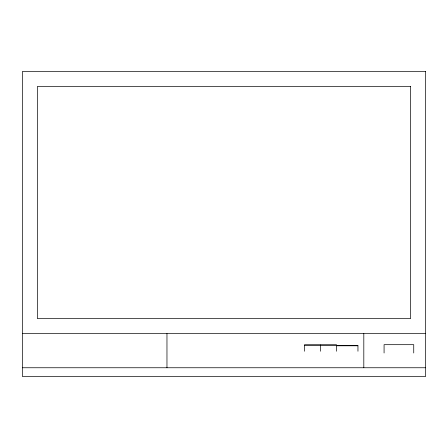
<?xml version="1.0" encoding="UTF-8"?>
<svg xmlns="http://www.w3.org/2000/svg" width="448" height="448" viewBox="0 0 448 448"><rect width="100%" height="100%" fill="white"/><g stroke="black" fill="none" stroke-linecap="round" stroke-linejoin="round"><path stroke-width="0.67" d="M22.4 333.575L425.6 333.575M336.566 344.982L304.41 344.982L304.41 351.238M304.41 345.072L336.566 345.072M336.566 345.772L357.958 345.772M22.4 367.752L425.6 367.752M413.734 352.996L413.734 344.68L384.076 344.68L384.076 352.996M363.81 333.575L363.81 367.752M357.958 351.238L357.958 345.677L336.566 345.677L336.566 351.238M320.488 344.982L320.488 351.238M166.964 333.575L166.964 367.752M425.6 71.484L22.4 71.484L22.4 376.516L425.6 376.516L425.6 71.484M410.62 86.464L37.38 86.464L37.38 318.595L410.62 318.595L410.62 86.464"/></g></svg>
